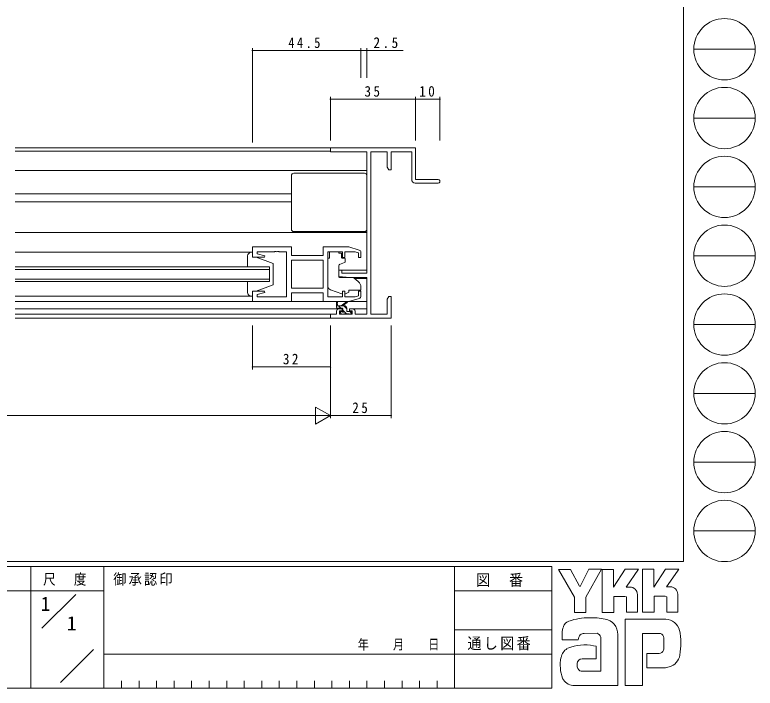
# Model space of a CAD drawing. Units: millimetres, scale not verified. Extents: x -567 to 567, y -403 to 403.
# Drawn here: x 262.6 to 566.7, y -403 to -126.3 of the extents above; entities that cross this region are included whole.
import ezdxf
from ezdxf.enums import TextEntityAlignment as Align

# ---------------------------------------------------------------- set-up
doc = ezdxf.new("R2010")
doc.units = ezdxf.units.MM
doc.header["$LTSCALE"] = 2
for name, color, linetype, lineweight in [('0-1_YKK_ZWAK', 7, 'Continuous', 18), ('0-3_YKK_11', 7, 'Continuous', 18), ('0-4_YKK_12', 2, 'Continuous', 18), ('0-5_YKK_13', 4, 'Continuous', 18), ('0-6_YKK_D', 6, 'Continuous', 18)]:
    doc.layers.add(name, color=color, linetype=linetype, lineweight=lineweight)
doc.layers.add('0-2_USER1', color=7, linetype='Continuous')
doc.styles.add('ＭＳ ゴシック', font='')
doc.styles.get('ＭＳ ゴシック').set_extended_font_data('MS Gothic')

msp = doc.modelspace()

# ---------------------------------------------------------------- linework, layer by layer
at = {"layer": '0-1_YKK_ZWAK'}
for p, q in [((537.274, 399.018), (537.274, -350.982)), ((541.526, -140.422), (566.726, -140.422)), ((541.526, -168.702), (566.726, -168.702)), ((541.526, -196.982), (566.726, -196.982)), ((541.526, -225.262), (566.726, -225.262)), ((541.526, -253.542), (566.726, -253.542)), ((541.526, -281.822), (566.726, -281.822)), ((541.526, -310.102), (566.726, -310.102)), ((541.526, -338.382), (566.726, -338.382)), ((537.274, -350.982), (-562.726, -350.982)), ((483.274, -352.982), (-562.726, -352.982)), ((269.274, -352.982), (269.274, -402.982)), ((299.274, -352.982), (299.274, -402.982)), ((443.274, -352.982), (443.274, -402.982)), ((483.274, -352.982), (483.274, -402.982)), ((485.898, -354.276), (490.918, -354.276)), ((492.462, -365.552), (485.898, -354.276)), ((498.468, -354.122), (494.818, -361.227)), ((503.931, -371.884), (503.931, -354.161)), ((520.38, -354.006), (525.052, -354.006)), ((520.38, -371.73), (520.38, -354.006)), ((529.956, -354.006), (535.362, -354.006)), ((534.822, -354.933), (530.362, -361.304)), ((535.362, -354.006), (534.822, -354.933)), ((515.244, -361.42), (513.76, -361.42)), ((531.846, -361.304), (530.362, -361.304)), ((270.68, -362.981), (173.274, -362.981)), ((270.68, -362.981), (299.274, -362.981)), ((273.803, -378.32), (287.65, -364.472)), ((443.274, -362.982), (483.274, -362.982)), ((518.333, -364.509), (518.333, -371.769)), ((534.937, -364.509), (534.937, -371.691)), ((513.236, -365.243), (508.68, -365.243)), ((525.245, -365.204), (525.245, -371.73)), ((529.802, -365.204), (525.245, -365.204)), ((530.42, -365.436), (529.802, -365.204)), ((530.42, -371.691), (530.42, -365.436)), ((525.245, -371.73), (520.38, -371.73)), ((530.42, -371.619), (530.492, -371.691)), ((534.937, -371.691), (530.42, -371.691)), ((529.879, -374.549), (513.314, -374.549)), ((513.314, -374.549), (513.314, -401.849)), ((443.274, -378.981), (483.274, -378.981)), ((487.443, -383.082), (487.443, -380.326)), ((494.084, -383.082), (487.443, -383.082)), ((501.768, -380.418), (496.486, -380.518)), ((503.313, -395.941), (503.313, -382.04)), ((510.302, -380.959), (510.302, -401.81)), ((520.496, -380.495), (527.137, -380.495)), ((520.496, -401.849), (520.496, -380.495)), ((529.236, -382.634), (529.261, -386.398)), ((281.377, -400.618), (294.983, -387.013)), ((299.274, -388.982), (443.274, -388.982)), ((483.274, -388.981), (443.274, -388.981)), ((522.234, -388.681), (522.234, -394.589)), ((527.292, -388.681), (522.234, -388.681)), ((501.382, -390.882), (495.676, -390.889)), ((522.234, -394.589), (529.84, -394.589)), ((529.84, -394.589), (531.385, -394.242)), ((495.281, -395.941), (503.313, -395.941)), ((502.695, -395.941), (503.197, -395.941)), ((503.313, -395.939), (503.314, -395.941)), ((306.474, -399.982), (306.474, -402.982)), ((313.674, -399.982), (313.674, -402.982)), ((320.874, -399.982), (320.874, -402.982)), ((328.074, -399.982), (328.074, -402.982)), ((335.274, -399.982), (335.274, -402.982)), ((342.474, -399.982), (342.474, -402.982)), ((349.674, -399.982), (349.674, -402.982)), ((356.874, -399.982), (356.874, -402.982)), ((364.074, -399.982), (364.074, -402.982)), ((371.274, -399.982), (371.274, -402.982)), ((378.474, -399.982), (378.474, -402.982)), ((385.674, -399.982), (385.674, -402.982)), ((392.874, -399.982), (392.874, -402.982)), ((400.074, -399.982), (400.074, -402.982)), ((407.274, -399.982), (407.274, -402.982)), ((414.474, -399.982), (414.474, -402.982)), ((421.674, -399.982), (421.674, -402.982)), ((428.874, -399.982), (428.874, -402.982)), ((436.074, -399.982), (436.074, -402.982)), ((-562.726, -402.982), (483.274, -402.982)), ((494.084, -401.926), (491.96, -401.926)), ((509.838, -401.887), (494.084, -401.926)), ((510.302, -401.81), (509.838, -401.887))]:
    msp.add_line(p, q, dxfattribs=at)
for points in [[(490.918, -354.276), (494.509, -360.995), (494.818, -361.227)], [(498.468, -354.122), (503.648, -354.122), (497.173, -365.59)], [(503.931, -354.161), (508.526, -354.161), (508.526, -361.444), (513.352, -354.083)], [(513.352, -354.083), (518.817, -354.083), (513.76, -361.42)], [(525.052, -354.006), (525.052, -361.423), (529.956, -354.006)], [(497.173, -365.59), (497.173, -371.923), (492.462, -371.923), (492.462, -365.552)], [(508.68, -365.243), (508.68, -371.884), (503.931, -371.884)], [(518.333, -371.769), (513.854, -371.769), (513.854, -365.475), (513.236, -365.243)], [(500.378, -385.515), (501.382, -385.747), (501.382, -390.882)], [(513.314, -401.849), (519.376, -401.849), (520.496, -401.849)]]:
    msp.add_lwpolyline(points, dxfattribs=at)
for centre in [(554.126, -140.422), (554.126, -168.702), (554.126, -196.982), (554.126, -225.262), (554.126, -253.542), (554.126, -281.822), (554.126, -310.102), (554.126, -338.382)]:
    msp.add_circle(centre, 12.6, dxfattribs=at)
for centre, radius, start, end in [((515.244, -364.509), 3.089, 0.00166, 89.99604), ((531.846, -364.393), 3.089, 0.00166, 89.99604), ((498.591, -399.27), 25.257, 89.89165, 109.30848), ((499.333, -403.644), 29.64, 78.78009, 91.46938), ((491.283, -378.776), 3.491, 109.02127, 161.51264), ((504.032, -380.835), 6.355, 40.66422, 80.31694), ((503.715, -380.818), 6.588, 358.78059, 38.76563), ((529.662, -380.754), 6.202, 14.44572, 87.08746), ((494.644, -380.362), 7.196, 158.41083, 179.71775), ((506.368, -384.678), 29.8, 350.99027, 10.67624), ((497.096, -382.992), 3.013, 138.46382, 181.71359), ((496.295, -382.94), 2.43, 85.50551, 126.78038), ((501.068, -382.631), 2.321, 14.7552, 72.44995), ((527.366, -382.238), 1.756, 16.43124, 96.91661), ((524.033, -383.279), 5.248, 4.93423, 17.03552), ((496.874, -404.202), 19.013, 79.38098, 112.05825), ((492.455, -391.45), 5.583, 121.82711, 169.08475), ((527.293, -386.816), 1.865, 269.95468, 342.90145), ((524.002, -385.898), 5.281, 343.6902, 354.75362), ((502.487, -393.546), 15.832, 168.76372, 199.80079), ((495.688, -392.953), 2.064, 90.33953, 178.03639), ((529.752, -388.333), 6.13, 285.44291, 349.90448), ((496.963, -393.451), 3.384, 171.08203, 216.71923), ((495.631, -393.789), 2.18, 230.9728, 260.75491), ((492.474, -396.472), 5.461, 207.31435, 263.59464)]:
    msp.add_arc(centre, radius, start, end, dxfattribs=at)
at = {"layer": '0-3_YKK_11'}
for p, q in [((392.274, -180.982), (392.274, -182.612)), ((427.274, -180.982), (392.274, -180.982)), ((427.274, -193.982), (427.274, -180.982)), ((392.274, -182.612), (407.274, -182.612)), ((407.274, -182.612), (407.274, -232.482)), ((408.904, -182.612), (415.644, -182.612)), ((408.904, -249.352), (408.904, -182.612)), ((415.644, -182.612), (415.644, -188.891)), ((417.274, -182.612), (425.644, -182.612)), ((417.274, -189.982), (417.274, -182.612)), ((425.644, -182.612), (425.644, -193.982)), ((415.644, -188.891), (416.274, -189.982)), ((416.274, -189.982), (417.274, -189.982)), ((436.524, -193.982), (427.274, -193.982)), ((427.144, -195.482), (436.524, -195.482)), ((360.274, -221.682), (360.274, -225.882)), ((376.274, -221.682), (360.274, -221.682)), ((376.274, -225.182), (376.274, -221.682)), ((389.274, -221.682), (389.274, -225.182)), ((399.774, -221.682), (389.274, -221.682)), ((404.061, -222.969), (399.774, -221.682)), ((362.204, -223.612), (369.316, -223.612)), ((362.204, -224.53), (362.204, -223.612)), ((365.303, -225.36), (362.204, -224.53)), ((369.316, -223.612), (369.499, -223.492)), ((369.499, -223.492), (370.049, -223.492)), ((370.049, -223.492), (370.232, -223.612)), ((370.232, -223.612), (370.316, -223.612)), ((370.316, -223.612), (370.499, -223.492)), ((370.499, -223.492), (371.049, -223.492)), ((371.049, -223.492), (371.232, -223.612)), ((371.232, -223.612), (374.274, -223.612)), ((374.274, -223.612), (374.274, -242.152)), ((391.274, -223.612), (397.174, -223.612)), ((391.274, -242.152), (391.274, -223.612)), ((397.174, -223.612), (397.174, -225.982)), ((398.174, -223.612), (402.379, -223.612)), ((398.174, -225.982), (398.174, -223.612)), ((402.379, -223.612), (403.774, -224.031)), ((403.774, -224.031), (403.774, -225.982)), ((404.774, -225.982), (404.774, -223.926)), ((360.274, -225.882), (365.235, -225.882)), ((365.235, -225.882), (365.303, -225.36)), ((389.274, -225.182), (376.274, -225.182)), ((376.274, -227.112), (376.274, -238.652)), ((389.344, -227.112), (376.274, -227.112)), ((389.344, -238.652), (389.344, -227.112)), ((397.174, -225.982), (398.174, -225.982)), ((403.774, -225.982), (404.774, -225.982)), ((395.774, -231.182), (395.774, -233.789)), ((396.974, -231.182), (395.774, -231.182)), ((395.774, -233.789), (400.274, -234.182)), ((396.974, -232.482), (396.974, -231.182)), ((407.274, -232.482), (396.974, -232.482)), ((400.274, -234.182), (407.274, -234.182)), ((407.274, -234.182), (407.274, -249.352)), ((360.274, -239.882), (360.274, -244.082)), ((365.235, -239.882), (360.274, -239.882)), ((365.303, -240.405), (365.235, -239.882)), ((376.274, -238.652), (389.344, -238.652)), ((376.274, -238.652), (389.344, -238.652)), ((397.174, -239.782), (397.174, -242.152)), ((398.174, -239.782), (397.174, -239.782)), ((398.174, -242.152), (398.174, -239.782)), ((403.774, -239.782), (403.774, -241.734)), ((404.774, -239.782), (403.774, -239.782)), ((404.774, -241.838), (404.774, -239.782)), ((362.204, -241.235), (365.303, -240.405)), ((362.204, -242.152), (362.204, -241.235)), ((374.274, -242.152), (362.204, -242.152)), ((376.274, -240.582), (389.274, -240.582)), ((376.274, -244.082), (376.274, -240.582)), ((389.274, -240.582), (389.274, -244.082)), ((397.174, -242.152), (391.274, -242.152)), ((402.379, -242.152), (398.174, -242.152)), ((399.774, -244.082), (404.061, -242.796)), ((403.774, -241.734), (402.379, -242.152)), ((416.274, -241.982), (415.644, -243.074)), ((415.644, -243.074), (415.644, -249.352)), ((417.274, -241.982), (416.274, -241.982)), ((417.274, -245.524), (417.274, -241.982)), ((360.274, -244.082), (376.274, -244.082)), ((389.274, -244.082), (399.774, -244.082)), ((417.154, -245.707), (417.274, -245.524)), ((417.154, -246.257), (417.154, -245.707)), ((417.274, -246.441), (417.154, -246.257)), ((394.774, -248.082), (394.774, -249.352)), ((397.074, -247.082), (395.774, -247.082)), ((395.974, -247.882), (397.074, -247.882)), ((395.974, -249.352), (395.974, -247.882)), ((397.074, -247.882), (397.074, -247.082)), ((400.074, -247.082), (400.074, -247.882)), ((401.374, -247.082), (400.074, -247.082)), ((400.074, -247.882), (401.174, -247.882)), ((401.174, -247.882), (401.174, -249.352)), ((402.374, -249.352), (402.374, -248.082)), ((417.154, -246.707), (417.274, -246.524)), ((417.154, -247.257), (417.154, -246.707)), ((417.274, -247.441), (417.154, -247.257)), ((417.274, -246.524), (417.274, -246.441)), ((417.274, -250.982), (417.274, -247.441)), ((392.274, -249.352), (392.274, -250.982)), ((394.774, -249.352), (392.274, -249.352)), ((392.274, -250.982), (417.274, -250.982)), ((401.174, -249.352), (395.974, -249.352)), ((407.274, -249.352), (402.374, -249.352)), ((415.644, -249.352), (408.904, -249.352))]:
    msp.add_line(p, q, dxfattribs=at)
for centre, radius, start, end in [((427.144, -193.982), 1.5, 180.00001, 269.99999), ((436.524, -194.732), 0.75, 269.99999, 90.00001), ((403.774, -223.926), 1, 359.99996, 73.30074), ((403.774, -241.838), 1, 286.69926, 0.00004), ((395.774, -248.082), 1, 90.00001, 179.99999), ((401.374, -248.082), 1, 0.00001, 89.99999)]:
    msp.add_arc(centre, radius, start, end, dxfattribs=at)
at = {"layer": '0-4_YKK_12'}
for p, q in [((262.774, -180.982), (392.574, -180.982)), ((392.274, -182.382), (262.774, -182.382)), ((262.774, -190.282), (407.274, -190.282)), ((262.774, -199.782), (376.274, -199.782)), ((262.774, -203.182), (376.274, -203.182)), ((262.774, -215.682), (407.274, -215.682)), ((367.274, -229.882), (262.774, -229.882)), ((262.774, -230.882), (367.274, -230.882)), ((367.274, -235.882), (367.274, -229.882)), ((395.774, -231.182), (407.274, -231.182)), ((367.274, -234.882), (262.774, -234.882)), ((262.774, -235.882), (367.274, -235.882)), ((402.151, -234.582), (407.274, -234.582)), ((262.774, -244.082), (360.774, -244.082)), ((262.774, -247.082), (395.774, -247.082)), ((401.374, -247.082), (407.274, -247.082)), ((392.574, -249.352), (262.774, -249.352)), ((262.774, -250.982), (392.574, -250.982))]:
    msp.add_line(p, q, dxfattribs=at)
at = {"layer": '0-5_YKK_13'}
for p, q in [((406.274, -191.383), (377.274, -191.383)), ((376.274, -192.383), (376.274, -214.383)), ((407.274, -214.383), (407.274, -192.383)), ((377.274, -215.383), (406.274, -215.383)), ((262.774, -223.882), (360.274, -223.882)), ((359.774, -223.882), (360.274, -223.882)), ((360.274, -223.882), (360.274, -225.882)), ((391.874, -223.612), (391.874, -224.282)), ((395.674, -223.612), (391.874, -223.612)), ((391.874, -225.282), (391.874, -224.282)), ((395.674, -223.612), (395.674, -224.282)), ((395.674, -224.282), (396.844, -224.282)), ((396.844, -225.282), (396.844, -224.282)), ((358.274, -229.882), (358.274, -225.382)), ((360.274, -225.882), (361.774, -225.882)), ((361.774, -225.882), (368.774, -228.482)), ((391.274, -237.838), (391.274, -226.282)), ((391.874, -226.282), (391.274, -226.282)), ((391.874, -226.282), (391.874, -225.282)), ((396.844, -225.282), (396.844, -225.982)), ((397.144, -226.282), (398.074, -226.282)), ((398.374, -226.582), (398.374, -227.632)), ((368.774, -228.482), (368.774, -237.282)), ((395.774, -229.279), (395.774, -233.885)), ((398.045, -228.102), (396.045, -228.83)), ((358.274, -240.382), (358.274, -235.882)), ((395.991, -234.184), (401.377, -234.231)), ((402.011, -234.465), (403.702, -235.884)), ((360.274, -239.882), (360.274, -241.882)), ((361.774, -239.882), (360.274, -239.882)), ((361.774, -239.882), (368.774, -237.282)), ((396.902, -240.923), (392.265, -239.248)), ((399.774, -239.482), (399.774, -239.782)), ((404.774, -239.482), (399.774, -239.482)), ((399.774, -239.782), (399.774, -240.28)), ((404.774, -238.183), (404.774, -239.482)), ((262.774, -241.882), (360.274, -241.882)), ((360.274, -241.882), (359.774, -241.882)), ((398.468, -240.889), (399.774, -240.28)), ((375.774, -244.082), (389.774, -244.082)), ((375.774, -244.082), (389.774, -244.082)), ((394.774, -246.552), (394.774, -244.553)), ((397.974, -245.852), (394.774, -245.852)), ((395.074, -244.726), (395.273, -245.852)), ((396.549, -246.852), (395.549, -245.852)), ((396.674, -245.852), (398.892, -244.17)), ((397.274, -245.852), (399.093, -244.451)), ((398.974, -247.033), (397.794, -245.852)), ((399.701, -244.082), (407.274, -244.082)), ((399.701, -244.082), (407.274, -244.082)), ((397.074, -246.852), (395.074, -246.852)), ((396.862, -249.265), (396.362, -248.765)), ((396.574, -248.252), (396.913, -248.252)), ((397.374, -247.791), (397.374, -247.152)), ((398.849, -249.152), (397.374, -247.678)), ((399.974, -249.152), (397.874, -249.152)), ((398.974, -247.952), (398.974, -246.852)), ((399.274, -248.252), (400.674, -248.252)), ((400.974, -249.033), (400.194, -248.252)), ((400.974, -248.552), (400.974, -249.052)), ((397.674, -249.352), (397.074, -249.352)), ((400.674, -249.352), (400.174, -249.352))]:
    msp.add_line(p, q, dxfattribs=at)
for centre, radius, start, end in [((377.274, -192.383), 1, 90, 180), ((406.274, -192.383), 1, 0, 90), ((377.274, -214.383), 1, 180, 270), ((406.274, -214.383), 1, 270, 0), ((359.774, -225.382), 1.5, 90, 180), ((397.144, -225.982), 0.3, 180, 270), ((397.874, -227.632), 0.5, 290, 0), ((398.074, -226.582), 0.3, 0, 90), ((396.274, -229.279), 0.5, 110, 180), ((396.074, -233.885), 0.3, 180, 269.5), ((401.368, -235.231), 1, 50, 89.5), ((401.774, -238.183), 3, 0, 50), ((392.774, -237.838), 1.5, 180, 250.14674), ((359.774, -240.382), 1.5, 180, 270), ((397.242, -239.982), 1, 250.14674, 266.11316), ((398.045, -239.982), 1, 277.40692, 295), ((394.974, -244.553), 0.2, 300, 180), ((397.974, -246.852), 1, 0, 90), ((399.074, -244.252), 0.2, 275.58288, 155.58289), ((395.074, -246.552), 0.3, 180, 270), ((396.574, -248.552), 0.3, 90, 225), ((397.074, -249.052), 0.3, 225, 270), ((396.913, -248.552), 0.3, 33.05573, 90), ((397.074, -247.152), 0.3, 0, 90), ((397.374, -248.252), 0.25, 213.05573, 56.94427), ((397.674, -247.791), 0.3, 180, 236.94427), ((397.674, -249.152), 0.2, 270, 0), ((399.274, -247.952), 0.3, 180, 270), ((400.174, -249.152), 0.2, 180, 270), ((400.674, -248.552), 0.3, 0, 90), ((400.674, -249.052), 0.3, 270, 0)]:
    msp.add_arc(centre, radius, start, end, dxfattribs=at)
at = {"layer": '0-6_YKK_D'}
for p, q in [((360.274, -178.789), (360.274, -139.982)), ((404.774, -140.982), (360.274, -140.982)), ((404.774, -152.148), (404.774, -139.982)), ((404.774, -152.148), (404.774, -139.982)), ((404.774, -140.982), (407.274, -140.982)), ((407.274, -152.148), (407.274, -139.982)), ((407.274, -140.982), (422.174, -140.982)), ((392.274, -177.982), (392.274, -159.982)), ((392.274, -160.982), (427.274, -160.982)), ((427.274, -177.982), (427.274, -159.982)), ((427.274, -177.982), (427.274, -159.982)), ((427.274, -160.982), (437.274, -160.982)), ((437.274, -177.982), (437.274, -159.982)), ((360.274, -253.982), (360.274, -271.982)), ((392.274, -253.982), (392.274, -271.982)), ((392.274, -253.982), (392.274, -291.982)), ((392.274, -253.982), (392.274, -291.982)), ((417.274, -253.982), (417.274, -291.982)), ((392.274, -270.982), (360.274, -270.982)), ((386.212, -287.482), (386.212, -294.482)), ((392.274, -290.982), (386.212, -287.482)), ((-100.726, -290.982), (385.274, -290.982)), ((392.274, -290.982), (380.15, -290.982)), ((392.274, -290.982), (386.212, -294.482)), ((392.274, -290.982), (417.274, -290.982))]:
    msp.add_line(p, q, dxfattribs=at)
for centre, start, end in [((360.274, -140.982), 0, 180), ((360.274, -140.982), 180, 0), ((404.774, -140.982), 0, 180), ((404.774, -140.982), 0, 180), ((404.774, -140.982), 180, 0), ((404.774, -140.982), 180, 0), ((407.274, -140.982), 0, 180), ((407.274, -140.982), 180, 0), ((392.274, -160.982), 0, 180), ((392.274, -160.982), 180, 0), ((427.274, -160.982), 0, 180), ((427.274, -160.982), 0, 180), ((427.274, -160.982), 180, 0), ((427.274, -160.982), 180, 0), ((437.274, -160.982), 0, 180), ((437.274, -160.982), 180, 0), ((360.274, -270.982), 0, 180), ((360.274, -270.982), 180, 0), ((392.274, -270.982), 0, 180), ((392.274, -270.982), 180, 0), ((417.274, -290.982), 0, 180), ((417.274, -290.982), 180, 0)]:
    msp.add_arc(centre, 0.106, start, end, dxfattribs=at)

# ---------------------------------------------------------------- texts
at = {"layer": '0-1_YKK_ZWAK', "attachment_point": 7, "style": 'ＭＳ ゴシック'}
for s, insert, char_height in [('\\T1.24;\\W0.85;尺\\~\\~度', (274.292, -360.892), 4.399), ('\\T1.17;\\W0.9;御承認印', (303.084, -360.886), 4.399), ('\\T1.17;\\W0.9;図\u3000番', (452.128, -361.357), 4.692), ('\\T1.28;\\W0.8;年\\~\\~\\~月\\~\\~\\~日', (403.526, -387.51), 4.147), ('\\T1.17;\\W0.9;通し図番', (448.529, -387.389), 4.692)]:
    msp.add_mtext(s, dxfattribs=dict(at, insert=insert, char_height=char_height))
at = {"layer": '0-2_USER1', "style": 'ＭＳ ゴシック'}
for p in [(273.274, -372.981), (284.036, -380.981)]:
    msp.add_text('1', height=5.865, dxfattribs=at).set_placement(p, align=Align.BOTTOM_LEFT)
at = {"layer": '0-6_YKK_D', "color": 7, "char_height": 4.399, "attachment_point": 7, "style": 'ＭＳ ゴシック'}
for s, insert in [('\\T1.39;\\W0.85;44.5', (375.004, -139.982)), ('\\T1.38;\\W0.9;2.5', (409.974, -139.982)), ('\\T1.37;\\W0.9;35', (406.254, -159.982)), ('\\T1.37;\\W0.9;10', (428.754, -159.982)), ('\\T1.37;\\W0.9;32', (372.754, -269.982)), ('\\T1.37;\\W0.9;25', (401.254, -289.982))]:
    msp.add_mtext(s, dxfattribs=dict(at, insert=insert))

doc.saveas('drawing.dxf')
